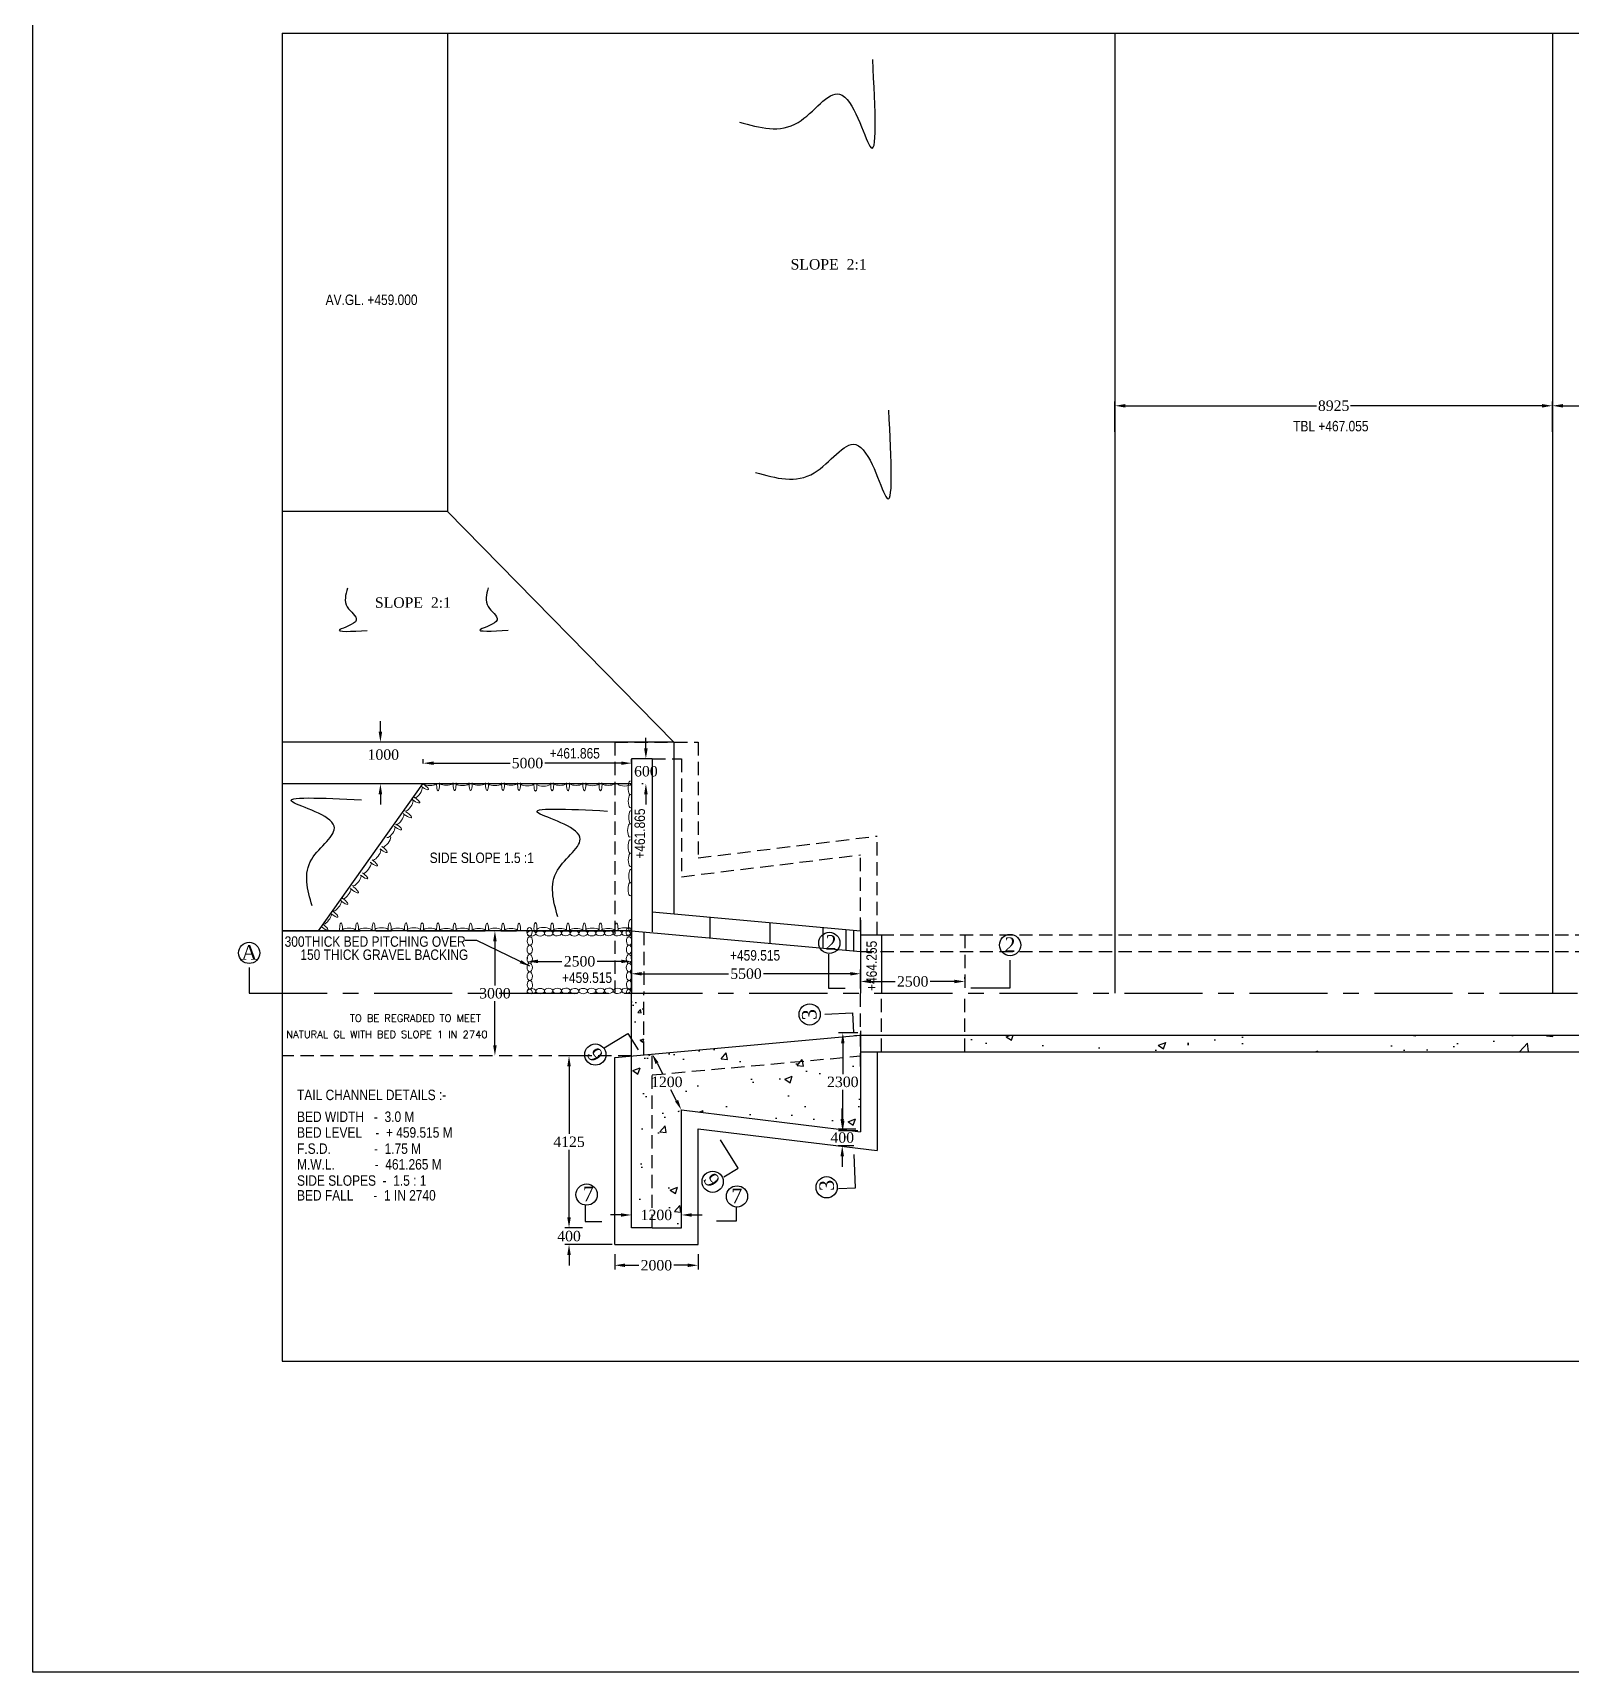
# Model space of a CAD drawing. Header units: millimetres. Extents: x 80 to 7279, y -662 to 1358.
# Drawn here: x 5276.4 to 5645.5, y 767.8 to 1161.1 of the extents above; entities that cross this region are included whole.
import ezdxf
from ezdxf.enums import TextEntityAlignment as Align

# ---------------------------------------------------------------- set-up
doc = ezdxf.new("R2010")
doc.units = ezdxf.units.MM
doc.linetypes.add('CENTER', pattern=[2, 1.25, -0.25, 0.25, -0.25])
doc.linetypes.add('DASHED', pattern=[19.05, 12.7, -6.35])
doc.layers.add('TEXT_GENERAL', color=4, linetype='Continuous')
doc.styles.add('ARIAL NARROW', font='ARIALN.TTF')
doc.styles.add('rs', font='romans.shx', dxfattribs={"height": 1.75})
doc.styles.get("Standard").update_dxf_attribs({"font": 'times.ttf', "height": 2.5})
doc.styles.add('TNR_2.5', font='times.ttf', dxfattribs={"height": 2.5})
doc.dimstyles.get("Standard").update_dxf_attribs({"dimtxt": 0.18, "dimasz": 0.18, "dimexe": 0.18, "dimexo": 0.0625, "dimgap": 0.09, "dimtad": 0, "dimtih": 1, "dimtoh": 1, "dimdec": 4, "dimzin": 0, "dimdsep": 46, "dimtxsty": 'Standard', "dimcen": 0.09, "dimadec": 0, "dimazin": 0, "dimtfac": 1, "dimtdec": 4, "dimtofl": 0, "dimtmove": 0, "dimatfit": 3, "dimfxl": 1, "dimtolj": 1, "dimtzin": 0, "dimarcsym": 0})
doc.dimstyles.new('STYLE_ESH', dxfattribs={"dimtxt": 2.5, "dimasz": 2.5, "dimexe": 1, "dimexo": 0.625, "dimtad": 0, "dimtih": 1, "dimtoh": 1, "dimdec": 0, "dimlfac": 100, "dimzin": 9, "dimdsep": 46, "dimtxsty": 'TNR_2.5', "dimcen": 2.5, "dimadec": 0, "dimazin": 2, "dimtfac": 1, "dimtdec": 0, "dimtofl": 0, "dimtmove": 2, "dimatfit": 3, "dimfxl": 1, "dimarcsym": 0})

# ---------------------------------------------------------------- blocks, each defined once
blk = doc.blocks.new('*D130')
at = {"color": 0, "lineweight": -2, "transparency": 16777216}
for p, q in [((5536.04, 1065.39), (5536.04, 1072.61)), ((5538.54, 1071.61), (5584.46, 1071.61)), ((5638.54, 1071.61), (5592.62, 1071.61)), ((5641.04, 1065.39), (5641.04, 1072.61))]:
    blk.add_line(p, q, dxfattribs=at)
at = {"color": 0, "transparency": 16777216}
for points in [[(5538.54, 1072.02), (5538.54, 1071.19), (5536.04, 1071.61)], [(5638.54, 1072.02), (5638.54, 1071.19), (5641.04, 1071.61)]]:
    blk.add_solid(points, dxfattribs=at)
at = {"layer": 'Defpoints', "color": 0, "transparency": 16777216}
for p in [(5641.04, 1071.61), (5536.04, 1064.77), (5641.04, 1064.77)]:
    blk.add_point(p, dxfattribs=at)
at = {"color": 0, "transparency": 16777216, "insert": (5588.54, 1071.61), "char_height": 2.5, "attachment_point": 5, "style": 'TNR_2.5'}
blk.add_mtext('8925', dxfattribs=at)
blk = doc.blocks.new('*D136')
at = {"color": 0, "lineweight": -2, "transparency": 16777216}
for p, q in [((5641.04, 1072.23), (5641.04, 1072.61)), ((5643.54, 1071.61), (5692.08, 1071.61)), ((5750.54, 1071.61), (5702, 1071.61)), ((5753.04, 1072.23), (5753.04, 1072.61))]:
    blk.add_line(p, q, dxfattribs=at)
at = {"color": 0, "transparency": 16777216}
for points in [[(5643.54, 1072.02), (5643.54, 1071.19), (5641.04, 1071.61)], [(5750.54, 1072.02), (5750.54, 1071.19), (5753.04, 1071.61)]]:
    blk.add_solid(points, dxfattribs=at)
at = {"layer": 'Defpoints', "color": 0, "transparency": 16777216}
for p in [(5641.04, 1071.61), (5753.04, 1071.61), (5753.04, 1071.61)]:
    blk.add_point(p, dxfattribs=at)
at = {"color": 0, "transparency": 16777216, "insert": (5697.04, 1071.61), "char_height": 2.5, "attachment_point": 5, "style": 'TNR_2.5'}
blk.add_mtext('11200', dxfattribs=at)
blk = doc.blocks.new('*D144')
at = {"color": 0, "lineweight": -2, "transparency": 16777216}
for p, q in [((5474.41, 921.18), (5469.77, 921.18)), ((5470.77, 918.68), (5470.77, 911.32)), ((5470.77, 900.17), (5470.77, 907.53)), ((5474.41, 897.67), (5469.77, 897.67))]:
    blk.add_line(p, q, dxfattribs=at)
at = {"color": 0, "transparency": 16777216}
for points in [[(5470.35, 918.68), (5471.18, 918.68), (5470.77, 921.18)], [(5470.35, 900.17), (5471.18, 900.17), (5470.77, 897.67)]]:
    blk.add_solid(points, dxfattribs=at)
at = {"layer": 'Defpoints', "color": 0, "transparency": 16777216}
for p in [(5475.04, 921.18), (5470.77, 897.67), (5475.04, 897.67)]:
    blk.add_point(p, dxfattribs=at)
at = {"color": 0, "transparency": 16777216, "insert": (5470.77, 909.42), "char_height": 2.5, "attachment_point": 5, "style": 'TNR_2.5'}
blk.add_mtext('2300', dxfattribs=at)
blk = doc.blocks.new('*D150')
at = {"color": 0, "lineweight": -2, "transparency": 16777216}
for p, q in [((5359.82, 993.43), (5359.82, 995.93)), ((5384, 990.93), (5358.82, 990.93)), ((5384, 980.93), (5358.82, 980.93)), ((5359.82, 978.43), (5359.82, 975.93))]:
    blk.add_line(p, q, dxfattribs=at)
at = {"color": 0, "transparency": 16777216}
for points in [[(5359.4, 993.43), (5360.24, 993.43), (5359.82, 990.93)], [(5359.4, 978.43), (5360.24, 978.43), (5359.82, 980.93)]]:
    blk.add_solid(points, dxfattribs=at)
at = {"layer": 'Defpoints', "color": 0, "transparency": 16777216}
for p in [(5359.82, 990.93), (5384.63, 990.93), (5384.63, 980.93)]:
    blk.add_point(p, dxfattribs=at)
at = {"color": 0, "transparency": 16777216, "insert": (5360.52, 987.92), "char_height": 2.5, "attachment_point": 5, "style": 'TNR_2.5'}
blk.add_mtext('1000', dxfattribs=at)
blk = doc.blocks.new('*D149')
at = {"color": 0, "lineweight": -2, "transparency": 16777216}
for p, q in [((5370.1, 985.82), (5370.1, 986.88)), ((5372.6, 985.88), (5390.93, 985.88)), ((5417.6, 985.88), (5399.26, 985.88)), ((5420.1, 985.82), (5420.1, 986.88))]:
    blk.add_line(p, q, dxfattribs=at)
at = {"color": 0, "transparency": 16777216}
for points in [[(5372.6, 986.29), (5372.6, 985.46), (5370.1, 985.88)], [(5417.6, 986.29), (5417.6, 985.46), (5420.1, 985.88)]]:
    blk.add_solid(points, dxfattribs=at)
at = {"layer": 'Defpoints', "color": 0, "transparency": 16777216}
for p in [(5370.1, 985.88), (5370.1, 985.19), (5420.1, 985.19)]:
    blk.add_point(p, dxfattribs=at)
at = {"color": 0, "transparency": 16777216, "insert": (5395.1, 985.88), "char_height": 2.5, "attachment_point": 5, "style": 'TNR_2.5'}
blk.add_mtext('5000', dxfattribs=at)
blk = doc.blocks.new('*D151')
at = {"color": 0, "lineweight": -2, "transparency": 16777216}
for p, q in [((5423.52, 989.43), (5423.52, 991.93)), ((5424.41, 986.93), (5422.52, 986.93)), ((5422.89, 980.93), (5422.52, 980.93)), ((5423.52, 978.43), (5423.52, 975.93))]:
    blk.add_line(p, q, dxfattribs=at)
at = {"color": 0, "transparency": 16777216}
for points in [[(5423.1, 989.43), (5423.94, 989.43), (5423.52, 986.93)], [(5423.1, 978.43), (5423.94, 978.43), (5423.52, 980.93)]]:
    blk.add_solid(points, dxfattribs=at)
at = {"layer": 'Defpoints', "color": 0, "transparency": 16777216}
for p in [(5425.04, 986.93), (5423.52, 980.93), (5423.52, 980.93)]:
    blk.add_point(p, dxfattribs=at)
at = {"color": 0, "transparency": 16777216, "insert": (5423.52, 983.93), "char_height": 2.5, "attachment_point": 5, "style": 'TNR_2.5'}
blk.add_mtext('600', dxfattribs=at)
blk = doc.blocks.new('*D152')
at = {"layer": 'Defpoints', "color": 0, "transparency": 16777216}
for p in [(5475.04, 935.37), (5420.04, 930.68), (5475.04, 931.2)]:
    blk.add_point(p, dxfattribs=at)
at = {"layer": 'TEXT_GENERAL', "color": 0, "lineweight": -2, "transparency": 16777216}
for p, q in [((5420.04, 931.3), (5420.04, 936.37)), ((5475.04, 931.82), (5475.04, 936.37)), ((5422.54, 935.37), (5443.38, 935.37)), ((5472.54, 935.37), (5451.7, 935.37))]:
    blk.add_line(p, q, dxfattribs=at)
at = {"layer": 'TEXT_GENERAL', "color": 0, "transparency": 16777216}
for points in [[(5422.54, 935.78), (5422.54, 934.95), (5420.04, 935.37)], [(5472.54, 935.78), (5472.54, 934.95), (5475.04, 935.37)]]:
    blk.add_solid(points, dxfattribs=at)
at = {"layer": 'TEXT_GENERAL', "color": 0, "lineweight": 5, "transparency": 16777216, "insert": (5447.54, 935.37), "char_height": 2.5, "attachment_point": 5, "style": 'TNR_2.5'}
blk.add_mtext('5500', dxfattribs=at)
blk = doc.blocks.new('*D153')
at = {"color": 0, "lineweight": -2, "transparency": 16777216}
for p, q in [((5475.04, 934.15), (5475.04, 934.52)), ((5477.54, 933.52), (5483.33, 933.52)), ((5497.54, 933.52), (5491.75, 933.52)), ((5500.04, 934.15), (5500.04, 934.52))]:
    blk.add_line(p, q, dxfattribs=at)
at = {"color": 0, "transparency": 16777216}
for points in [[(5477.54, 933.94), (5477.54, 933.1), (5475.04, 933.52)], [(5497.54, 933.94), (5497.54, 933.1), (5500.04, 933.52)]]:
    blk.add_solid(points, dxfattribs=at)
at = {"layer": 'Defpoints', "color": 0, "transparency": 16777216}
for p in [(5475.04, 933.52), (5500.04, 933.52), (5500.04, 933.52)]:
    blk.add_point(p, dxfattribs=at)
at = {"color": 0, "transparency": 16777216, "insert": (5487.54, 933.52), "char_height": 2.5, "attachment_point": 5, "style": 'TNR_2.5'}
blk.add_mtext('2500', dxfattribs=at)
blk = doc.blocks.new('*D154')
at = {"color": 0, "lineweight": -2, "transparency": 16777216}
for p, q in [((5395.1, 938.96), (5395.1, 939.34)), ((5397.6, 938.34), (5403.38, 938.34)), ((5417.6, 938.34), (5411.81, 938.34)), ((5420.1, 938.96), (5420.1, 939.34))]:
    blk.add_line(p, q, dxfattribs=at)
at = {"color": 0, "transparency": 16777216}
for points in [[(5397.6, 938.76), (5397.6, 937.92), (5395.1, 938.34)], [(5417.6, 938.76), (5417.6, 937.92), (5420.1, 938.34)]]:
    blk.add_solid(points, dxfattribs=at)
at = {"layer": 'Defpoints', "color": 0, "transparency": 16777216}
for p in [(5395.1, 938.34), (5420.1, 938.34), (5420.1, 938.34)]:
    blk.add_point(p, dxfattribs=at)
at = {"color": 0, "transparency": 16777216, "insert": (5407.6, 938.34), "char_height": 2.5, "attachment_point": 5, "style": 'TNR_2.5'}
blk.add_mtext('2500', dxfattribs=at)
blk = doc.blocks.new('*D155')
at = {"color": 0, "lineweight": -2, "transparency": 16777216}
for p, q in [((5386.67, 945.68), (5386.3, 945.68)), ((5387.3, 943.18), (5387.3, 932.58)), ((5387.3, 918.18), (5387.3, 928.78)), ((5386.67, 915.68), (5386.3, 915.68))]:
    blk.add_line(p, q, dxfattribs=at)
at = {"color": 0, "transparency": 16777216}
for points in [[(5386.88, 943.18), (5387.71, 943.18), (5387.3, 945.68)], [(5386.88, 918.18), (5387.71, 918.18), (5387.3, 915.68)]]:
    blk.add_solid(points, dxfattribs=at)
at = {"layer": 'Defpoints', "color": 0, "transparency": 16777216}
for p in [(5387.3, 945.68), (5387.3, 915.68), (5387.3, 915.68)]:
    blk.add_point(p, dxfattribs=at)
at = {"color": 0, "transparency": 16777216, "insert": (5387.3, 930.68), "char_height": 2.5, "attachment_point": 5, "style": 'TNR_2.5'}
blk.add_mtext('3000', dxfattribs=at)
blk = doc.blocks.new('*D156')
at = {"color": 0, "lineweight": -2, "transparency": 16777216}
for p, q in [((5470.63, 900.56), (5470.63, 903.06)), ((5473.93, 898.06), (5469.63, 898.06)), ((5473.45, 894.08), (5469.63, 894.08)), ((5470.63, 891.58), (5470.63, 889.08))]:
    blk.add_line(p, q, dxfattribs=at)
at = {"color": 0, "transparency": 16777216}
for points in [[(5470.21, 900.56), (5471.05, 900.56), (5470.63, 898.06)], [(5470.21, 891.58), (5471.05, 891.58), (5470.63, 894.08)]]:
    blk.add_solid(points, dxfattribs=at)
at = {"layer": 'Defpoints', "color": 0, "transparency": 16777216}
for p in [(5474.56, 898.06), (5470.63, 894.08), (5474.07, 894.08)]:
    blk.add_point(p, dxfattribs=at)
at = {"color": 0, "transparency": 16777216, "insert": (5470.63, 896.07), "char_height": 2.5, "attachment_point": 5, "style": 'TNR_2.5'}
blk.add_mtext('400', dxfattribs=at)
blk = doc.blocks.new('*D157')
at = {"color": 0, "lineweight": -2, "transparency": 16777216}
for p, q in [((5417.54, 877.51), (5415.04, 877.51)), ((5420.04, 874.66), (5420.04, 878.51)), ((5432.04, 874.66), (5432.04, 878.51)), ((5434.54, 877.51), (5437.04, 877.51))]:
    blk.add_line(p, q, dxfattribs=at)
at = {"color": 0, "transparency": 16777216}
for points in [[(5417.54, 877.92), (5417.54, 877.09), (5420.04, 877.51)], [(5434.54, 877.92), (5434.54, 877.09), (5432.04, 877.51)]]:
    blk.add_solid(points, dxfattribs=at)
at = {"layer": 'Defpoints', "color": 0, "transparency": 16777216}
for p in [(5432.04, 877.51), (5420.04, 874.03), (5432.04, 874.03)]:
    blk.add_point(p, dxfattribs=at)
at = {"color": 0, "transparency": 16777216, "insert": (5426.04, 877.51), "char_height": 2.5, "attachment_point": 5, "style": 'TNR_2.5'}
blk.add_mtext('1200', dxfattribs=at)
blk = doc.blocks.new('*D158')
at = {"color": 0, "lineweight": -2, "transparency": 16777216}
for p, q in [((5416.04, 868.07), (5416.04, 864.44)), ((5418.54, 865.44), (5421.83, 865.44)), ((5433.54, 865.44), (5430.25, 865.44)), ((5436.04, 868.07), (5436.04, 864.44))]:
    blk.add_line(p, q, dxfattribs=at)
at = {"color": 0, "transparency": 16777216}
for points in [[(5418.54, 865.86), (5418.54, 865.02), (5416.04, 865.44)], [(5433.54, 865.86), (5433.54, 865.02), (5436.04, 865.44)]]:
    blk.add_solid(points, dxfattribs=at)
at = {"layer": 'Defpoints', "color": 0, "transparency": 16777216}
for p in [(5416.04, 868.69), (5436.04, 868.69), (5436.04, 865.44)]:
    blk.add_point(p, dxfattribs=at)
at = {"color": 0, "transparency": 16777216, "insert": (5426.04, 865.44), "char_height": 2.5, "attachment_point": 5, "style": 'TNR_2.5'}
blk.add_mtext('2000', dxfattribs=at)
blk = doc.blocks.new('*D175')
at = {"color": 0, "lineweight": -2, "transparency": 16777216}
for p, q in [((5424.49, 915.84), (5424.15, 915.67)), ((5426.19, 913.92), (5427.55, 911.32)), ((5430.88, 904.92), (5429.53, 907.52)), ((5431.49, 902.42), (5431.15, 902.24))]:
    blk.add_line(p, q, dxfattribs=at)
at = {"color": 0, "transparency": 16777216}
for points in [[(5426.56, 914.11), (5425.83, 913.72), (5425.04, 916.13)], [(5431.25, 905.11), (5430.51, 904.73), (5432.04, 902.7)]]:
    blk.add_solid(points, dxfattribs=at)
at = {"layer": 'Defpoints', "color": 0, "transparency": 16777216}
for p in [(5425.04, 916.13), (5425.04, 916.13), (5432.04, 902.7)]:
    blk.add_point(p, dxfattribs=at)
at = {"color": 0, "transparency": 16777216, "insert": (5428.54, 909.42), "char_height": 2.5, "attachment_point": 5, "style": 'TNR_2.5'}
blk.add_mtext('1200', dxfattribs=at)
blk = doc.blocks.new('*D176')
at = {"color": 0, "lineweight": -2, "transparency": 16777216}
for p, q in [((5407.6, 915.68), (5404.08, 915.68)), ((5405.08, 913.18), (5405.08, 896.95)), ((5405.08, 876.93), (5405.08, 893.16)), ((5408.34, 874.43), (5404.08, 874.43))]:
    blk.add_line(p, q, dxfattribs=at)
at = {"color": 0, "transparency": 16777216}
for points in [[(5404.66, 913.18), (5405.49, 913.18), (5405.08, 915.68)], [(5404.66, 876.93), (5405.49, 876.93), (5405.08, 874.43)]]:
    blk.add_solid(points, dxfattribs=at)
at = {"layer": 'Defpoints', "color": 0, "transparency": 16777216}
for p in [(5408.23, 915.68), (5405.08, 874.43), (5408.96, 874.43)]:
    blk.add_point(p, dxfattribs=at)
at = {"color": 0, "transparency": 16777216, "insert": (5405.08, 895.05), "char_height": 2.5, "attachment_point": 5, "style": 'TNR_2.5'}
blk.add_mtext('4125', dxfattribs=at)
blk = doc.blocks.new('*D177')
at = {"color": 0, "lineweight": -2, "transparency": 16777216}
for p, q in [((5405.08, 876.93), (5405.08, 879.43)), ((5408.34, 874.43), (5404.08, 874.43)), ((5415.41, 870.43), (5404.08, 870.43)), ((5405.08, 867.93), (5405.08, 865.43))]:
    blk.add_line(p, q, dxfattribs=at)
at = {"color": 0, "transparency": 16777216}
for points in [[(5404.66, 876.93), (5405.49, 876.93), (5405.08, 874.43)], [(5404.66, 867.93), (5405.49, 867.93), (5405.08, 870.43)]]:
    blk.add_solid(points, dxfattribs=at)
at = {"layer": 'Defpoints', "color": 0, "transparency": 16777216}
for p in [(5408.96, 874.43), (5405.08, 870.43), (5416.04, 870.43)]:
    blk.add_point(p, dxfattribs=at)
at = {"color": 0, "transparency": 16777216, "insert": (5405.08, 872.43), "char_height": 2.5, "attachment_point": 5, "style": 'TNR_2.5'}
blk.add_mtext('400', dxfattribs=at)

msp = doc.modelspace()

# ---------------------------------------------------------------- hatches: boundary and pattern name
h = msp.add_hatch()
h.set_pattern_fill('AR-CONC', color=256, scale=0.1, style=0)
h.set_pattern_definition([(50, (0, 0), (18.218467, -1.59391), [1.905, -20.955]), (355, (0, 0), (-3.52428, 19.105664), [1.524, -16.764]), (100.451, (1.518, -0.133), (14.69425, 17.51167), [1.619, -17.809]), (46.1842, (0, 5.08), (27.1079, -4.20423), [2.8575, -31.4325]), (96.6356, (2.26, 4.73), (23.74042, 24.74256), [2.4285, -26.7135]), (351.184, (0, 5.08), (23.74046, 24.74251), [2.286, -25.146]), (21, (2.54, 3.81), (15.16149, -10.22655), [1.905, -20.955]), (326, (2.54, 3.81), (6.1802, 18.418797), [1.524, -16.764]), (71.4514, (3.803, 2.958), (21.34165, 8.192286), [1.619, -17.809]), (37.5, (0, 0), (0.30886, 8.455504), [0, -16.5608, 0, -17.018, 0, -16.8275]), (7.5, (0, 0), (6.681966, 10.018057), [0, -9.7028, 0, -16.1798, 0, -6.4135]), (327.5, (-5.664, 0), (13.5590595, -0.572874), [0, -6.35, 0, -19.812, 0, -26.289]), (317.5, (-8.204, 0), (14.812918, 2.54265), [0, -8.255, 0, -13.1572, 0, -18.669])])
h.paths.add_polyline_path([(5475.039, 915.658), (5425.039, 911.113), (5425.039, 874.429), (5432.039, 874.429), (5432.039, 902.704), (5475.039, 897.466)])
h.paths.add_polyline_path([(5475.039, 915.658), (5475.039, 920.679), (5425.039, 916.134), (5425.039, 911.113)])
h.paths.add_polyline_path([(5425.039, 916.134), (5420.039, 915.679), (5420.039, 874.429), (5425.039, 874.429)])
h.paths.add_polyline_path([(5423.039, 930.679), (5420.039, 930.679), (5420.039, 915.679), (5423.039, 915.952)])
h.paths.add_polyline_path([(5466.554, 911.32), (5474.976, 911.32), (5474.976, 907.527), (5466.554, 907.527)], flags=24)
h.paths.add_polyline_path([(5422.005, 879.404), (5430.074, 879.404), (5430.074, 875.611), (5422.005, 875.611)], flags=9)
h.paths.add_polyline_path([(5424.505, 911.316), (5432.574, 911.316), (5432.574, 907.522), (5424.505, 907.522)], flags=9)
h = msp.add_hatch()
h.set_pattern_fill('AR-CONC', color=256, scale=0.05, style=0)
h.set_pattern_definition([(50, (0, 0), (9.109233, -0.796954), [0.9525, -10.4775]), (355, (0, 0), (-1.762141, 9.552832), [0.762, -8.382]), (100.451, (0.759, -0.066), (7.347125, 8.755834), [0.8095, -8.9045]), (46.1842, (0, 2.54), (13.553952, -2.102116), [1.42875, -15.71625]), (96.6356, (1.13, 2.365), (11.870212, 12.371278), [1.21425, -13.35675]), (351.184, (0, 2.54), (11.87023, 12.371256), [1.143, -12.573]), (21, (1.27, 1.905), (7.580744, -5.113276), [0.9525, -10.4775]), (326, (1.27, 1.905), (3.090101, 9.209398), [0.762, -8.382]), (71.4514, (1.902, 1.479), (10.670825, 4.096143), [0.8095, -8.9045]), (37.5, (0, 0), (0.1544302, 4.227752), [0, -8.2804, 0, -8.509, 0, -8.41375]), (7.5, (0, 0), (3.340983, 5.0090287), [0, -4.8514, 0, -8.0899, 0, -3.20675]), (327.5, (-2.832, 0), (6.7795298, -0.2864372), [0, -3.175, 0, -9.906, 0, -13.1445]), (317.5, (-4.102, 0), (7.406459, 1.2713246), [0, -4.1275, 0, -6.5786, 0, -9.3345])])
h.paths.add_polyline_path([(5423.039, 930.679), (5420.039, 930.679), (5420.039, 915.679), (5423.039, 915.952)])
h = msp.add_hatch()
h.set_pattern_fill('AR-CONC', color=256, scale=0.1, style=0)
h.set_pattern_definition([(50, (20.571, 190.242), (18.218467, -1.59391), [1.905, -20.955]), (355, (20.571, 190.242), (-3.52428, 19.105664), [1.524, -16.764]), (100.451, (22.09, 190.109), (14.69425, 17.51167), [1.619, -17.809]), (46.1842, (20.571, 195.322), (27.1079, -4.20423), [2.8575, -31.4325]), (96.6356, (22.83, 194.97), (23.74042, 24.74256), [2.4285, -26.7135]), (351.184, (20.571, 195.322), (23.74046, 24.74251), [2.286, -25.146]), (21, (23.111, 194.052), (15.161488, -10.22655), [1.905, -20.955]), (326, (23.111, 194.052), (6.1802, 18.418797), [1.524, -16.764]), (71.4514, (24.375, 193.2), (21.34165, 8.192286), [1.619, -17.809]), (37.5, (20.5715, 190.2416), (0.30886, 8.455504), [0, -16.5608, 0, -17.018, 0, -16.8275]), (7.5, (20.5715, 190.242), (6.681966, 10.018057), [0, -9.7028, 0, -16.1798, 0, -6.4135]), (327.5, (14.907, 190.2416), (13.5590595, -0.5728744), [0, -6.35, 0, -19.812, 0, -26.289]), (317.5, (12.367, 190.242), (14.812918, 2.54265), [0, -8.255, 0, -13.1572, 0, -18.669])])
h.paths.add_polyline_path([(5808.394, 916.67), (5808.394, 920.67), (5506.394, 920.67), (5506.394, 916.67)])
h.paths.add_polyline_path([(5506.394, 920.67), (5501.394, 920.67), (5501.394, 916.67), (5506.394, 916.67)])
h.paths.add_polyline_path([(5686.051, 920.567), (5692.649, 920.567), (5692.649, 916.774), (5686.051, 916.774)], flags=24)

# ---------------------------------------------------------------- linework, layer by layer
for p, q in [((5276.414, 767.834), (5276.414, 1357.834)), ((5336.236, 1160.974), (6267.524, 1160.974)), ((5336.236, 1160.974), (5336.236, 842.454)), ((5375.939, 1160.986), (5375.939, 1046.229)), ((5536.039, 1160.986), (5536.039, 930.692)), ((5641.039, 1160.974), (5641.039, 930.679)), ((5375.939, 1046.229), (5336.236, 1046.229)), ((5375.939, 1046.229), (5430.239, 990.929)), ((5430.239, 990.929), (5336.236, 990.929)), ((5430.239, 990.929), (5430.239, 949.772)), ((5420.039, 986.929), (5420.039, 930.679)), ((5425.039, 986.929), (5420.039, 986.929)), ((5425.039, 986.929), (5425.039, 955.044)), ((5420.039, 980.929), (5336.236, 980.929)), ((5344.964, 945.679), (5370.039, 980.929)), ((5425.039, 955.044), (5425.039, 945.452)), ((5425.039, 950.245), (5475.039, 945.7)), ((5438.875, 948.987), (5438.875, 943.967)), ((5475.039, 948.225), (5475.039, 930.679)), ((5420.039, 945.679), (5336.236, 945.679)), ((5420.039, 945.679), (5475.039, 940.679)), ((5453.276, 947.678), (5453.276, 942.658)), ((5465.982, 946.523), (5465.982, 941.502)), ((5471.489, 946.023), (5471.489, 941.002)), ((5473.324, 945.856), (5473.324, 940.835)), ((5475.039, 944.679), (5480.039, 944.679)), ((5480.039, 944.679), (5480.039, 930.679)), ((5420.039, 874.429), (5420.039, 930.679)), ((5416.039, 915.315), (5475.039, 920.679)), ((5475.039, 921.67), (5475.039, 920.601)), ((5475.039, 920.679), (5475.039, 897.466)), ((5475.039, 920.67), (6101.42, 920.67)), ((5475.039, 916.67), (6101.039, 916.67)), ((5479.039, 916.679), (5479.039, 892.949)), ((5416.039, 870.429), (5416.039, 915.315)), ((5432.039, 902.704), (5475.039, 897.466)), ((5432.039, 874.429), (5432.039, 902.704)), ((5436.039, 898.188), (5479.039, 892.949)), ((5436.039, 870.429), (5436.039, 898.188)), ((5425.039, 874.429), (5420.039, 874.429)), ((5425.039, 874.429), (5432.039, 874.429)), ((5416.039, 870.429), (5436.039, 870.429)), ((5336.236, 842.454), (6267.524, 842.454)), ((6439.508, 767.834), (5276.414, 767.834))]:
    msp.add_line(p, q)
at = {"linetype": 'DASHED', "ltscale": 0.25}
for p, q in [((5416.039, 990.929), (5436.039, 990.929)), ((5416.039, 990.929), (5416.039, 930.679)), ((5436.039, 990.929), (5436.039, 963.171)), ((5425.039, 986.929), (5432.039, 986.929)), ((5432.039, 986.929), (5432.039, 958.654)), ((5436.039, 963.171), (5479.039, 968.409)), ((5479.039, 944.679), (5479.039, 968.409)), ((5432.039, 958.654), (5475.039, 963.892)), ((5475.039, 945.725), (5475.039, 963.892)), ((5423.039, 945.406), (5423.039, 930.679)), ((5475.039, 944.679), (6101.039, 944.679)), ((5500.039, 944.679), (5500.039, 930.679)), ((5475.039, 940.679), (6101.039, 940.679)), ((5423.039, 915.952), (5423.039, 930.679)), ((5475.039, 913.133), (5475.039, 930.679)), ((5480.039, 916.67), (5480.039, 930.679)), ((5500.039, 916.67), (5500.039, 930.679)), ((5420.039, 915.679), (5336.236, 915.679)), ((5425.039, 874.429), (5425.039, 916.134)), ((5425.039, 911.113), (5475.039, 915.658)), ((5475.039, 915.633), (5475.039, 897.466))]:
    msp.add_line(p, q, dxfattribs=at)
at = {"linetype": 'CENTER', "ltscale": 15}
for p, q in [((5336.236, 945.679), (5420.039, 945.679)), ((5328.328, 930.679), (5808.688, 930.679))]:
    msp.add_line(p, q, dxfattribs=at)
msp.add_lwpolyline([(5473.542, 920.543), (5475.039, 920.679), (5475.039, 913.892)])
for centre in [(5467.535, 942.78), (5510.914, 942.25), (5328.328, 940.379), (5462.813, 925.603), (5411.388, 915.992), (5409.295, 882.408), (5439.543, 885.466), (5466.89, 884.154), (5445.381, 881.953)]:
    msp.add_circle(centre, 2.55)
at = {"color": 0, "lineweight": 5, "extrusion": (0, 0, -1)}
for centre, major_axis, ratio, start_param, end_param in [((5368.894, 978.917), (0.897, 1.335), 0.3287987, -0.2845187, 3.4261114), ((5370.121, 980.438), (1.233, -0.882), 0.2389838, 4.4780473, 8.0883233), ((5371.695, 981.05), (-1.608, 0), 0.3287987, 3.0318989, 6.392879), ((5373.672, 980.756), (0, -1.516), 0.2389838, 4.4780473, 8.0883233), ((5375.633, 981.108), (-1.608, 0), 0.3287987, 3.0318989, 6.392879), ((5377.61, 980.814), (0, -1.516), 0.2389838, 4.4780473, 8.0883233), ((5379.506, 981.018), (1.608, 0), 0.3287987, -0.2845187, 3.4261114), ((5381.477, 980.83), (0, -1.516), 0.2389838, 4.4780473, 8.0883233), ((5383.425, 981.125), (-1.608, 0), 0.3287987, 3.0318989, 6.392879), ((5385.402, 980.83), (0, -1.516), 0.2389838, 4.4780473, 8.0883233), ((5387.298, 981.034), (1.608, 0), 0.3287987, -0.2845187, 3.4261114), ((5389.268, 980.83), (0, -1.516), 0.2389838, 4.4780473, 8.0883233), ((5391.125, 981.125), (-1.608, 0), 0.3287987, 3.0318989, 6.392879), ((5393.102, 980.83), (0, -1.516), 0.2389838, 4.4780473, 8.0883233), ((5395.053, 980.98), (-1.608, 0), 0.3287987, 3.0318989, 6.392879), ((5397.03, 980.685), (0, -1.516), 0.2389838, 4.4780473, 8.0883233), ((5398.926, 980.889), (1.608, 0), 0.3287987, -0.2845187, 3.4261114), ((5401.038, 980.8), (0, -1.516), 0.2389838, 4.4780473, 8.0883233), ((5402.895, 981.094), (-1.608, 0), 0.3287987, 3.0318989, 6.392879), ((5404.843, 980.8), (0, -1.516), 0.2389838, 4.4780473, 8.0883233), ((5406.79, 981.094), (-1.608, 0), 0.3287987, 3.0318989, 6.392879), ((5408.767, 980.8), (0, -1.516), 0.2389838, 4.4780473, 8.0883233), ((5410.663, 981.004), (1.608, 0), 0.3287987, -0.2845187, 3.4261114), ((5412.634, 980.8), (0, -1.516), 0.2389838, 4.4780473, 8.0883233), ((5414.491, 981.094), (-1.608, 0), 0.3287987, 3.0318989, 6.392879), ((5418.425, 980.934), (1.608, 0), 0.3287987, -0.2845187, 3.4261114), ((5366.66, 975.753), (-0.897, -1.335), 0.3287987, 3.0318989, 6.392879), ((5368.006, 977.23), (1.259, -0.846), 0.2389838, 4.4780473, 8.0883233), ((5364.444, 972.485), (-0.897, -1.335), 0.3287987, 3.0318989, 6.392879), ((5366.048, 973.693), (1.259, -0.846), 0.2389838, 4.4780473, 8.0883233), ((5361.232, 967.034), (0.982, 1.273), 0.3287987, -0.2845187, 3.4261114), ((5362.338, 969.383), (-0.897, -1.335), 0.3287987, 3.0318989, 6.392879), ((5363.653, 970.779), (1.259, -0.846), 0.2389838, 4.4780473, 8.0883233), ((5358.858, 963.914), (-0.982, -1.273), 0.3287987, 3.0318989, 6.392879), ((5360.235, 965.408), (1.201, -0.926), 0.2389838, 4.4780473, 8.0883233), ((5355.552, 959.12), (1.201, -0.926), 0.2389838, 4.4780473, 8.0883233), ((5356.548, 960.746), (0.982, 1.273), 0.3287987, -0.2845187, 3.4261114), ((5357.901, 962.192), (1.201, -0.926), 0.2389838, 4.4780473, 8.0883233), ((5351.687, 954.619), (-0.982, -1.273), 0.3287987, 3.0318989, 6.392879), ((5353.366, 955.719), (1.201, -0.926), 0.2389838, 4.4780473, 8.0883233), ((5354.111, 957.735), (-0.982, -1.273), 0.3287987, 3.0318989, 6.392879), ((5349.381, 951.662), (-0.982, -1.273), 0.3287987, 3.0318989, 6.392879), ((5350.785, 952.969), (1.201, -0.926), 0.2389838, 4.4780473, 8.0883233), ((5346.983, 948.522), (-0.982, -1.273), 0.3287987, 3.0318989, 6.392879), ((5348.423, 949.908), (1.201, -0.926), 0.2389838, 4.4780473, 8.0883233), ((5346.026, 946.8), (1.201, -0.926), 0.2389838, 4.4780473, 8.0883233)]:
    msp.add_ellipse(centre, major_axis=major_axis, ratio=ratio, start_param=start_param, end_param=end_param, dxfattribs=at)
at = {"color": 0, "lineweight": 5}
for centre, major_axis, ratio, start_param, end_param in [((5419.766, 979.969), (0, 1.608), 0.3287987, -0.1096937, 3.2512864), ((5419.828, 976.763), (0, 1.608), 0.3287987, -0.2845187, 3.4261114), ((5419.676, 969.748), (0, 1.608), 0.3287987, -0.2845187, 3.4261114), ((5419.918, 972.89), (0, 1.608), 0.3287987, -0.1096937, 3.2512864), ((5419.766, 965.875), (0, 1.608), 0.3287987, -0.1096937, 3.2512864), ((5419.828, 962.669), (0, 1.608), 0.3287987, -0.2845187, 3.4261114), ((5419.918, 958.796), (0, 1.608), 0.3287987, -0.1096937, 3.2512864), ((5419.768, 955.645), (0, 1.608), 0.3287987, -0.2845187, 3.4261114), ((5397.03, 946.131), (0, 1.516), 0.2389838, 4.4780473, 8.0883233), ((5419.859, 946.772), (0, 1.608), 0.3287987, -0.1096937, 3.2512864), ((5350.398, 946.061), (0, 1.516), 0.2389838, 4.4780473, 8.0883233), ((5352.255, 945.767), (-1.608, 0), 0.3287987, 3.0318989, 6.392879), ((5354.232, 946.061), (0, 1.516), 0.2389838, 4.4780473, 8.0883233), ((5356.203, 945.783), (-1.608, 0), 0.3287987, 3.0318989, 6.392879), ((5358.18, 946.078), (0, 1.516), 0.2389838, 4.4780473, 8.0883233), ((5360.076, 945.874), (1.608, 0), 0.3287987, -0.2845187, 3.4261114), ((5362.047, 946.061), (0, 1.516), 0.2389838, 4.4780473, 8.0883233), ((5363.995, 945.767), (-1.608, 0), 0.3287987, 3.0318989, 6.392879), ((5365.972, 946.061), (0, 1.516), 0.2389838, 4.4780473, 8.0883233), ((5367.868, 945.858), (1.608, 0), 0.3287987, -0.2845187, 3.4261114), ((5369.838, 946.061), (0, 1.516), 0.2389838, 4.4780473, 8.0883233), ((5371.695, 945.767), (-1.608, 0), 0.3287987, 3.0318989, 6.392879), ((5373.672, 946.061), (0, 1.516), 0.2389838, 4.4780473, 8.0883233), ((5375.633, 945.708), (-1.608, 0), 0.3287987, 3.0318989, 6.392879), ((5377.61, 946.003), (0, 1.516), 0.2389838, 4.4780473, 8.0883233), ((5379.506, 945.799), (1.608, 0), 0.3287987, -0.2845187, 3.4261114), ((5381.477, 945.986), (0, 1.516), 0.2389838, 4.4780473, 8.0883233), ((5383.425, 945.692), (-1.608, 0), 0.3287987, 3.0318989, 6.392879), ((5385.402, 945.986), (0, 1.516), 0.2389838, 4.4780473, 8.0883233), ((5387.298, 945.783), (1.608, 0), 0.3287987, -0.2845187, 3.4261114), ((5389.268, 945.986), (0, 1.516), 0.2389838, 4.4780473, 8.0883233), ((5391.125, 945.692), (-1.608, 0), 0.3287987, 3.0318989, 6.392879), ((5393.102, 945.986), (0, 1.516), 0.2389838, 4.4780473, 8.0883233), ((5398.926, 945.928), (1.608, 0), 0.3287987, -0.2845187, 3.4261114), ((5401.038, 946.017), (0, 1.516), 0.2389838, 4.4780473, 8.0883233), ((5402.895, 945.722), (-1.608, 0), 0.3287987, 3.0318989, 6.392879), ((5404.843, 946.017), (0, 1.516), 0.2389838, 4.4780473, 8.0883233), ((5406.79, 945.722), (-1.608, 0), 0.3287987, 3.0318989, 6.392879), ((5408.767, 946.017), (0, 1.516), 0.2389838, 4.4780473, 8.0883233), ((5410.663, 945.813), (1.608, 0), 0.3287987, -0.2845187, 3.4261114), ((5412.634, 946.017), (0, 1.516), 0.2389838, 4.4780473, 8.0883233), ((5414.491, 945.722), (-1.608, 0), 0.3287987, 3.0318989, 6.392879), ((5416.468, 946.017), (0, 1.516), 0.2389838, 4.4780473, 8.0883233), ((5418.425, 945.882), (1.608, 0), 0.3287987, -0.2845187, 3.4261114)]:
    msp.add_ellipse(centre, major_axis=major_axis, ratio=ratio, start_param=start_param, end_param=end_param, dxfattribs=at)
for points in [[(5445.981, 1139.663), (5460.061, 1139.584), (5470.013, 1146.349), (5477.257, 1133.872), (5477.937, 1154.637)], [(5449.839, 1055.61), (5463.919, 1055.531), (5473.871, 1062.296), (5481.115, 1049.819), (5481.795, 1070.584)], [(5351.908, 1027.84), (5351.883, 1023.37), (5354.031, 1020.21), (5350.07, 1017.911), (5356.662, 1017.695)], [(5385.691, 1027.905), (5385.666, 1023.435), (5387.814, 1020.276), (5383.853, 1017.976), (5390.445, 1017.76)], [(5343.412, 951.692), (5343.349, 962.867), (5348.718, 970.765), (5338.815, 976.514), (5355.295, 977.054)], [(5402.39, 949.044), (5402.327, 960.218), (5407.696, 968.117), (5397.793, 973.865), (5414.273, 974.405)]]:
    msp.add_spline(points, degree=3)
at = {"layer": 'TEXT_GENERAL', "color": 0, "lineweight": 5, "extrusion": (0, 0, -1)}
for centre, major_axis in [((5395.593, 945.432), (0.012, -1.031)), ((5395.68, 943.224), (0.012, -1.031)), ((5396.071, 945.037), (1.031, 0.012)), ((5398.133, 945.057), (1.031, 0.012)), ((5400.195, 945.081), (1.031, 0.012)), ((5402.258, 945.101), (1.031, 0.012)), ((5404.32, 945.125), (1.031, 0.012)), ((5406.383, 945.038), (1.031, 0.012)), ((5408.445, 945.062), (1.031, 0.012)), ((5410.507, 945.083), (1.031, 0.012)), ((5412.57, 945.105), (1.031, 0.012)), ((5414.632, 945.125), (1.031, 0.012)), ((5416.695, 945.101), (1.031, 0.012)), ((5418.757, 945.125), (1.031, 0.012)), ((5419.414, 945.432), (0.012, -1.031)), ((5419.501, 943.224), (0.012, -1.031)), ((5395.639, 938.953), (0.012, -1.031)), ((5395.657, 941.161), (0.012, -1.031)), ((5419.46, 938.953), (0.012, -1.031)), ((5419.478, 941.161), (0.012, -1.031)), ((5395.639, 936.85), (0.012, -1.031)), ((5419.46, 936.85), (0.012, -1.031)), ((5395.66, 934.788), (0.012, -1.031)), ((5395.68, 932.725), (0.012, -1.031)), ((5419.481, 934.788), (0.012, -1.031)), ((5419.501, 932.725), (0.012, -1.031)), ((5396.071, 931.196), (1.031, 0.012)), ((5398.133, 931.217), (1.031, 0.012)), ((5400.195, 931.241), (1.031, 0.012)), ((5402.258, 931.261), (1.031, 0.012)), ((5404.32, 931.285), (1.031, 0.012)), ((5406.383, 931.198), (1.031, 0.012)), ((5408.445, 931.221), (1.031, 0.012)), ((5410.507, 931.243), (1.031, 0.012)), ((5412.57, 931.264), (1.031, 0.012)), ((5414.632, 931.285), (1.031, 0.012)), ((5416.695, 931.261), (1.031, 0.012)), ((5418.757, 931.285), (1.031, 0.012))]:
    msp.add_ellipse(centre, major_axis=major_axis, ratio=0.6217282, dxfattribs=at)
for centre in [(5395.657, 930.663), (5419.478, 930.663)]:
    msp.add_ellipse(centre, major_axis=(0.012, -1.031), ratio=0.6217282, start_param=1.5937843, end_param=4.7037536, dxfattribs=at)

# ---------------------------------------------------------------- texts
at = {"style": 'rs'}
for s, p in [('TO BE REGRADED TO MEET ', (5352.506, 923.839)), ('NATURAL GL WITH BED SLOPE 1 IN 2740', (5337.239, 919.958))]:
    msp.add_text(s, height=1.75, dxfattribs=at).set_placement(p)
at = {"attachment_point": 1}
for s, insert, char_height, width in [('SLOPE  2:1', (5458.243, 1106.79), 2.5, 25), ('SLOPE  2:1', (5358.502, 1025.656), 2.5, 25), ('2', (5466.613, 944.633), 3.5, 4.365), ('2', (5509.549, 944.103), 3.5, 4.365), ('A', (5326.463, 942.232), 3.5, 4.365), ('7', (5408.373, 884.261), 3.5, 4.365), ('7', (5444.016, 883.806), 3.5, 4.365)]:
    msp.add_mtext(s, dxfattribs=dict(at, insert=insert, char_height=char_height, width=width))
at = {"char_height": 3.5, "width": 4.365, "attachment_point": 1}
for s, insert, rotation in [('3', (5461.016, 924.165), 92.3004), ('6', (5410.528, 913.858), 121.67437), ('6', (5438.529, 883.791), 121.67437), ('3', (5465.184, 883.191), 92.3004)]:
    msp.add_mtext(s, dxfattribs=dict(at, insert=insert, rotation=rotation))
at = {"layer": 'TEXT_GENERAL', "color": 0, "lineweight": 5, "style": 'ARIAL NARROW'}
for s, p in [('AV.GL. +459.000', (5357.703, 1097.032)), ('TBL +467.055', (5587.86, 1066.73)), ('+461.865', (5406.46, 988.254)), ('+459.515', (5449.72, 939.79)), ('+459.515', (5409.395, 934.423))]:
    msp.add_text(s, height=2.5, dxfattribs=at).set_placement(p, align=Align.MIDDLE)
for s, p in [('+461.865', (5422.052, 968.988)), ('+464.255', (5477.672, 937.261))]:
    msp.add_text(s, height=2.5, rotation=90, dxfattribs=at).set_placement(p, align=Align.MIDDLE)
msp.add_text('SIDE SLOPE 1.5 :1', height=2.5, dxfattribs=at).set_placement((5396.637, 961.184), align=Align.BOTTOM_RIGHT)
for s, p in [('300THICK BED PITCHING OVER', (5336.847, 944.345)), ('150 THICK GRAVEL BACKING', (5340.626, 941.195)), ('TAIL CHANNEL DETAILS :-', (5339.821, 907.564)), ('BED WIDTH   -  3.0 M ', (5339.821, 902.326)), ('BED LEVEL    -  + 459.515 M ', (5339.821, 898.555)), ('F.S.D.             -  1.75 M ', (5339.821, 894.674)), ('M.W.L.            -  461.265 M ', (5339.821, 890.904)), ('SIDE SLOPES  -  1.5 : 1', (5339.821, 887.022)), ('BED FALL      -  1 IN 2740', (5339.821, 883.474))]:
    msp.add_text(s, height=2.5, dxfattribs=at).set_placement(p, align=Align.TOP_LEFT)

# ---------------------------------------------------------------- dimensions: what is measured, and where the dimension line sits
dim = msp.add_linear_dim(base=(5641.039, 1071.607), p1=(5536.039, 1064.766), p2=(5641.039, 1064.766), text='8925', dimstyle='STYLE_ESH')
dim.commit()
dim.dimension.update_dxf_attribs({"geometry": '*D130', "text_midpoint": (5588.539, 1071.607)})
for base, p1, p2, picture, middle in [((5753.039, 1071.607), (5641.039, 1071.607), (5753.039, 1071.607), '*D136', (5697.039, 1071.607)), ((5370.097, 985.875), (5420.097, 985.191), (5370.097, 985.191), '*D149', (5395.097, 985.875)), ((5420.096, 938.34), (5395.096, 938.34), (5420.096, 938.34), '*D154', (5407.596, 938.34)), ((5500.039, 933.521), (5475.039, 933.521), (5500.039, 933.521), '*D153', (5487.539, 933.521)), ((5432.039, 877.508), (5420.039, 874.033), (5432.039, 874.033), '*D157', (5426.039, 877.508)), ((5436.039, 865.439), (5416.039, 868.692), (5436.039, 868.692), '*D158', (5426.039, 865.439))]:
    dim = msp.add_linear_dim(base=base, p1=p1, p2=p2, dimstyle='STYLE_ESH')
    dim.commit()
    dim.dimension.update_dxf_attribs({"geometry": picture, "text_midpoint": middle})
dim = msp.add_linear_dim(base=(5359.818, 990.929), p1=(5384.628, 980.929), p2=(5384.628, 990.929), angle=90, dimstyle='STYLE_ESH')
dim.commit()
dim.dimension.update_dxf_attribs({"geometry": '*D150', "text_midpoint": (5360.524, 987.922), "dimtype": 160})
for base, p1, p2, picture, middle in [((5423.518, 980.929), (5425.039, 986.929), (5423.518, 980.929), '*D151', (5423.518, 983.929)), ((5387.298, 915.679), (5387.298, 945.679), (5387.298, 915.679), '*D155', (5387.298, 930.679)), ((5405.076, 870.429), (5408.965, 874.429), (5416.039, 870.429), '*D177', (5405.076, 872.429))]:
    dim = msp.add_linear_dim(base=base, p1=p1, p2=p2, angle=90, dimstyle='STYLE_ESH')
    dim.commit()
    dim.dimension.update_dxf_attribs({"geometry": picture, "text_midpoint": middle})
for base, p1, p2, text, picture, middle in [((5470.765, 897.669), (5475.039, 921.178), (5475.039, 897.669), '2300', '*D144', (5470.765, 909.424)), ((5405.076, 874.429), (5408.23, 915.679), (5408.965, 874.429), '4125', '*D176', (5405.076, 895.054)), ((5470.629, 894.084), (5474.558, 898.055), (5474.074, 894.084), '400', '*D156', (5470.629, 896.07))]:
    dim = msp.add_linear_dim(base=base, p1=p1, p2=p2, angle=90, text=text, dimstyle='STYLE_ESH')
    dim.commit()
    dim.dimension.update_dxf_attribs({"geometry": picture, "text_midpoint": middle})
dim = msp.add_aligned_dim(p1=(5432.039, 902.704), p2=(5425.039, 916.134), distance=0, text='1200', dimstyle='STYLE_ESH')
dim.commit()
dim.dimension.update_dxf_attribs({"geometry": '*D175', "text_midpoint": (5428.539, 909.419)})
at = {"layer": 'TEXT_GENERAL', "color": 0, "lineweight": 5}
dim = msp.add_linear_dim(base=(5475.039, 935.368), p1=(5420.039, 930.679), p2=(5475.039, 931.198), dimstyle='STYLE_ESH', dxfattribs=at)
dim.commit()
dim.dimension.update_dxf_attribs({"geometry": '*D152', "text_midpoint": (5447.539, 935.368)})

# ---------------------------------------------------------------- leaders
for points, dimstyle, override in [([(5395.68, 937.182), (5382.974, 943.376), (5380.147, 943.376)], 'STYLE_ESH', {"dimgap": 0.625, "dimtad": 0}), ([(5467.351, 940.03), (5467.351, 931.927), (5471.335, 931.927)], 'Standard', {"dimgap": 0.09, "dimtad": 0}), ([(5328.328, 936.879), (5328.328, 930.679)], 'Standard', {"dimgap": 0.09, "dimtad": 0}), ([(5510.872, 938.608), (5510.872, 931.927), (5501.482, 931.927)], 'Standard', {"dimgap": 0.09, "dimtad": 0}), ([(5466.453, 925.708), (5473.129, 925.976), (5473.318, 921.284)], 'Standard', {"dimgap": 0.09, "dimtad": 0}), ([(5413.512, 917.569), (5419.198, 921.078), (5421.663, 917.082)], 'Standard', {"dimgap": 0.09, "dimtad": 0}), ([(5442.188, 886.641), (5445.636, 888.769), (5441.452, 895.549)], 'Standard', {"dimgap": 0.09, "dimtad": 0}), ([(5469.77, 883.881), (5473.819, 884.043), (5473.499, 892.004)], 'Standard', {"dimgap": 0.09, "dimtad": 0}), ([(5408.965, 879.965), (5408.965, 875.913), (5412.949, 875.913)], 'Standard', {"dimgap": 0.09, "dimtad": 0}), ([(5445.193, 879.329), (5445.193, 875.989), (5440.498, 875.989)], 'Standard', {"dimgap": 0.09, "dimtad": 0})]:
    msp.add_leader(points, dimstyle=dimstyle, override=override)

doc.saveas('drawing.dxf')
